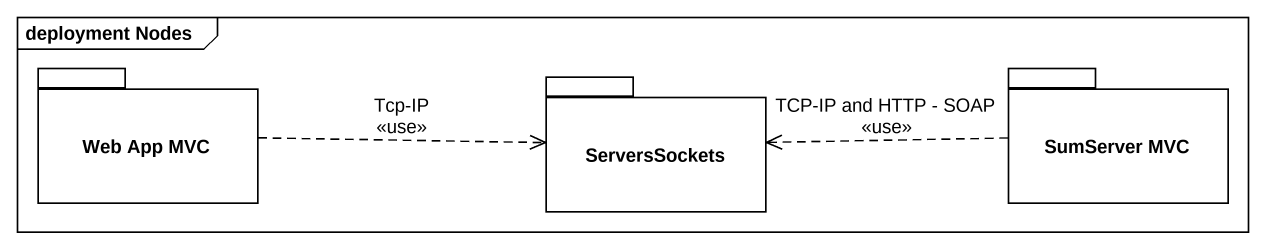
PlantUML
@startuml
mainframe deployment Nodes
package "Web App MVC" as Web_App_MVC {
}
package ServersSockets {
}
package "SumServer MVC" as SumServer_MVC {
}
Web_App_MVC .right.> ServersSockets : Tcp-IP\n<<use>>
SumServer_MVC .left.> ServersSockets : TCP-IP and HTTP - SOAP\n<<use>>
@enduml
